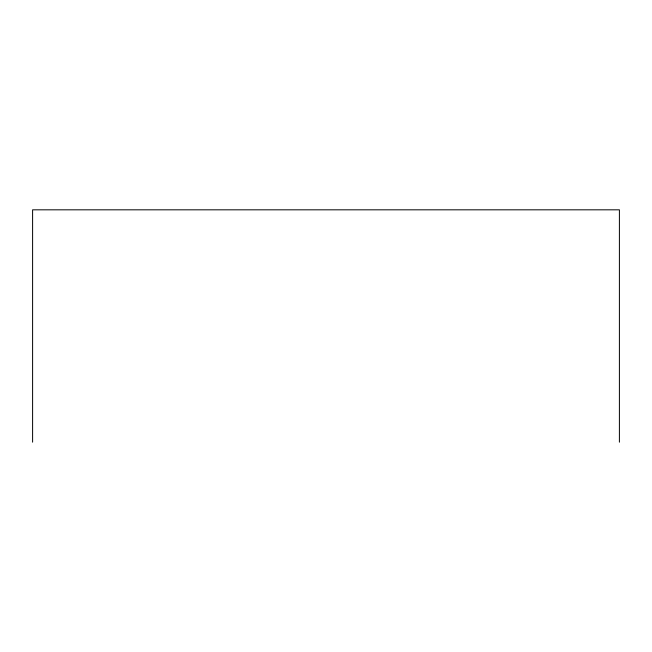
<?xml version="1.0" encoding="UTF-8"?>
<svg xmlns="http://www.w3.org/2000/svg" width="652" height="652" viewBox="0 0 652 652"><rect width="100%" height="100%" fill="white"/><g stroke="black" fill="none" stroke-linecap="round" stroke-linejoin="round"><path stroke-width="0.98" d="M619.4 442.178L619.4 209.822L32.6 209.822L32.6 442.178"/></g></svg>
